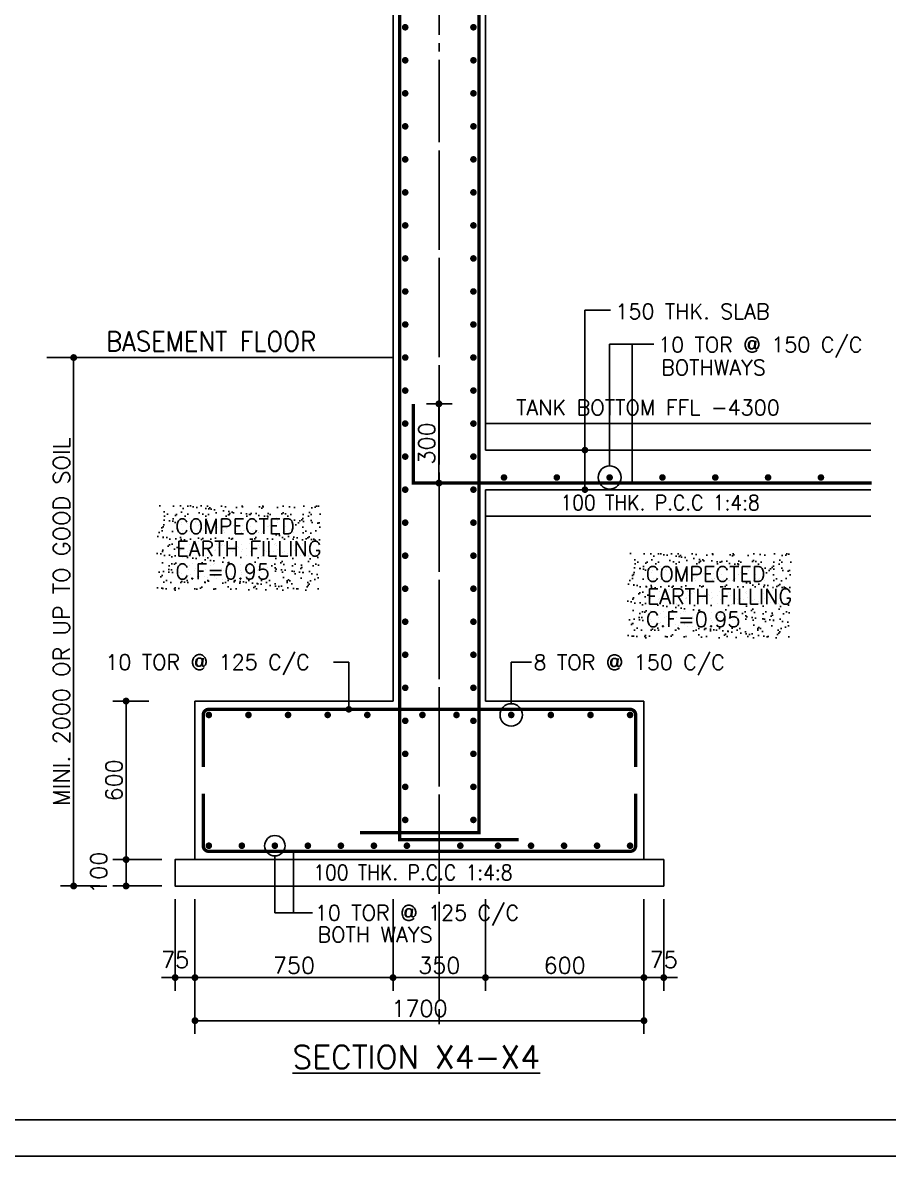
# Model space of a CAD drawing. Extents: x -200722 to 834823, y -494970 to 88783.
# Drawn here: x 502267 to 515377, y -183583 to -166420 of the extents above; entities that cross this region are included whole.
import ezdxf
from ezdxf.enums import TextEntityAlignment as Align

# ---------------------------------------------------------------- set-up
doc = ezdxf.new("R2010")
doc.units = 0
doc.header["$LTSCALE"] = 100
doc.header["$MEASUREMENT"] = 0
doc.header["$PDMODE"] = 34
doc.linetypes.add('ACAD_ISO04W100', pattern=[30, 24, -3, 0, -3])
doc.linetypes.add('CL', pattern=[3.25, 2.5, -0.25, 0.25, -0.25])
doc.layers.get('0').update_dxf_attribs({"linetype": 'CONTINUOUS'})
doc.layers.get('DEFPOINTS').update_dxf_attribs({"linetype": 'CONTINUOUS'})
for name, color, linetype in [('5', 4, 'CONTINUOUS'), ('A-Grid', 5, 'ACAD_ISO04W100'), ('BEAM', 4, 'CONTINUOUS'), ('HATCH WALL', 8, 'CONTINUOUS'), ('STEEL', 6, 'CONTINUOUS'), ('TEXT', 2, 'CONTINUOUS')]:
    doc.layers.add(name, color=color, linetype=linetype)
doc.layers.add('9_PRINT BOUNDARY_NON PRINT', color=32, linetype='CONTINUOUS', plot=False)
doc.layers.add('9_TITLE TEXT', color=7, linetype='CONTINUOUS', lineweight=20)
doc.styles.add('ROMANS', font='romans.shx')
doc.styles.get("Standard").update_dxf_attribs({"font": 'simplex.shx'})
doc.dimstyles.new('STANDARD$0', dxfattribs={"dimtxt": 2.5, "dimasz": 2.5, "dimexe": 2, "dimexo": 0.7, "dimgap": 0.9, "dimtad": 1, "dimdec": 0, "dimdsep": 46, "dimtxsty": 'ROMANS', "dimcen": 0.09, "dimclrd": 4, "dimclre": 4, "dimclrt": 3, "dimadec": 0, "dimazin": 0, "dimtfac": 1, "dimtdec": 0, "dimtmove": 0, "dimatfit": 3, "dimfxl": 1, "dimtolj": 1, "dimtzin": 0, "dimarcsym": 0})

# ---------------------------------------------------------------- blocks, each defined once
blk = doc.blocks.new('DOT')
at = {"color": 0, "linetype": 'ByBlock'}
blk.add_line((-0.5, 0), (-1, 0), dxfattribs=at)
at = {"color": 0, "linetype": 'ByBlock', "const_width": 0.5}
blk.add_lwpolyline([(-0.25, 0, 1), (0.25, 0, 1)], format="xyb", close=True, dxfattribs=at)
blk = doc.blocks.new('*D1308')
at = {"layer": 'BEAM', "color": 0, "lineweight": -2, "transparency": 16777216}
for p, q in [((503433, -171490), (502839, -171490)), ((503039, -179386), (503039, -171594)), ((503433, -179490), (502839, -179490))]:
    blk.add_line(p, q, dxfattribs=at)
at = {"layer": 'DEFPOINTS', "color": 0, "lineweight": -3, "transparency": 16777216}
for p in [(503039, -171490), (503633, -171490, 17104), (503633, -179490, 17104)]:
    blk.add_point(p, dxfattribs=at)
at = {"layer": 'BEAM', "color": 0, "lineweight": -2, "transparency": 16777216, "xscale": 104, "yscale": 104, "zscale": 104}
for p, rotation in [((503039, -171490), 90), ((503039, -179490), 270)]:
    blk.add_blockref('DOT', p, dxfattribs=dict(at, rotation=rotation))
at = {"layer": 'BEAM', "color": 0, "transparency": 16777216, "insert": (502855, -175490), "char_height": 248, "attachment_point": 5, "rotation": 90}
blk.add_mtext('\\A1;{\\C4;MINI. 2000 OR UP TO GOOD SOIL}', dxfattribs=at)
blk = doc.blocks.new('_DOT')
at = {"color": 0, "linetype": 'ByBlock'}
blk.add_line((-0.5, 0), (-1, 0), dxfattribs=at)
at = {"color": 0, "linetype": 'ByBlock', "const_width": 0.5}
blk.add_lwpolyline([(-0.25, 0, 1), (0.25, 0, 1)], format="xyb", close=True, dxfattribs=at)
blk = doc.blocks.new('*D1300')
at = {"layer": 'BEAM', "color": 0, "lineweight": -2, "transparency": 16777216}
for p, q in [((504376, -179090), (503633, -179090)), ((503833, -179386), (503833, -179194)), ((504376, -179490), (503633, -179490))]:
    blk.add_line(p, q, dxfattribs=at)
at = {"layer": 'DEFPOINTS', "color": 0, "lineweight": -3, "transparency": 16777216}
for p in [(503833, -179090), (504576, -179090), (504576, -179490)]:
    blk.add_point(p, dxfattribs=at)
at = {"layer": 'BEAM', "color": 0, "lineweight": -2, "transparency": 16777216, "xscale": 104, "yscale": 104, "zscale": 104}
for p, rotation in [((503833, -179090), 90), ((503833, -179490), 270)]:
    blk.add_blockref('DOT', p, dxfattribs=dict(at, rotation=rotation))
at = {"layer": 'BEAM', "color": 0, "transparency": 16777216, "insert": (503419, -179290), "char_height": 248, "attachment_point": 5, "rotation": 90}
blk.add_mtext('\\A1;100', dxfattribs=at)
blk = doc.blocks.new('*D1301')
at = {"layer": 'BEAM', "color": 0, "lineweight": -2, "transparency": 16777216}
for p, q in [((504576, -179690), (504576, -181077)), ((504876, -179690), (504876, -181077)), ((504472, -180877), (504368, -180877)), ((504576, -180877), (504876, -180877)), ((504980, -180877), (505084, -180877))]:
    blk.add_line(p, q, dxfattribs=at)
at = {"layer": 'DEFPOINTS', "color": 0, "lineweight": -3, "transparency": 16777216}
for p in [(504576, -179490), (504876, -179490), (504876, -180877)]:
    blk.add_point(p, dxfattribs=at)
at = {"layer": 'BEAM', "color": 0, "lineweight": -2, "transparency": 16777216, "xscale": 104, "yscale": 104, "zscale": 104}
blk.add_blockref('DOT', (504576, -180877), dxfattribs=at)
at = {"layer": 'BEAM', "color": 0, "lineweight": -2, "transparency": 16777216, "xscale": 104, "yscale": 104, "zscale": 104, "rotation": 180}
blk.add_blockref('DOT', (504876, -180877), dxfattribs=at)
at = {"layer": 'BEAM', "color": 0, "transparency": 16777216, "insert": (504576, -180606), "char_height": 248, "attachment_point": 5}
blk.add_mtext('\\A1;75', dxfattribs=at)
blk = doc.blocks.new('*D1302')
at = {"layer": 'BEAM', "color": 0, "lineweight": -2, "transparency": 16777216}
for p, q in [((504876, -179690), (504876, -181077)), ((507876, -179690), (507876, -181077)), ((507772, -180877), (504980, -180877))]:
    blk.add_line(p, q, dxfattribs=at)
at = {"layer": 'DEFPOINTS', "color": 0, "lineweight": -3, "transparency": 16777216}
for p in [(504876, -179490, -32271), (507876, -179490, -2484), (504876, -180877)]:
    blk.add_point(p, dxfattribs=at)
at = {"layer": 'BEAM', "color": 0, "lineweight": -2, "transparency": 16777216, "xscale": 104, "yscale": 104, "zscale": 104, "rotation": 180}
blk.add_blockref('DOT', (504876, -180877), dxfattribs=at)
at = {"layer": 'BEAM', "color": 0, "lineweight": -2, "transparency": 16777216, "xscale": 104, "yscale": 104, "zscale": 104}
blk.add_blockref('DOT', (507876, -180877), dxfattribs=at)
at = {"layer": 'BEAM', "color": 0, "transparency": 16777216, "insert": (506376, -180693), "char_height": 248, "attachment_point": 5}
blk.add_mtext('\\A1;750', dxfattribs=at)
blk = doc.blocks.new('*D1303')
at = {"layer": 'BEAM', "color": 0, "lineweight": -2, "transparency": 16777216}
for p, q in [((504876, -179690), (504876, -181729)), ((511676, -179690), (511676, -181729)), ((511572, -181529), (504980, -181529))]:
    blk.add_line(p, q, dxfattribs=at)
at = {"layer": 'DEFPOINTS', "color": 0, "lineweight": -3, "transparency": 16777216}
for p in [(504876, -179490, -62057), (511676, -179490, -62057), (504876, -181529)]:
    blk.add_point(p, dxfattribs=at)
at = {"layer": 'BEAM', "color": 0, "lineweight": -2, "transparency": 16777216, "xscale": 104, "yscale": 104, "zscale": 104, "rotation": 180}
blk.add_blockref('DOT', (504876, -181529), dxfattribs=at)
at = {"layer": 'BEAM', "color": 0, "lineweight": -2, "transparency": 16777216, "xscale": 104, "yscale": 104, "zscale": 104}
blk.add_blockref('DOT', (511676, -181529), dxfattribs=at)
at = {"layer": 'BEAM', "color": 0, "transparency": 16777216, "insert": (508276, -181345), "char_height": 248, "attachment_point": 5}
blk.add_mtext('\\A1;1700', dxfattribs=at)
blk = doc.blocks.new('*D1304')
at = {"layer": 'BEAM', "color": 0, "lineweight": -2, "transparency": 16777216}
for p, q in [((509276, -179690), (509276, -181077)), ((511676, -179690), (511676, -181077)), ((509380, -180877), (511572, -180877))]:
    blk.add_line(p, q, dxfattribs=at)
at = {"layer": 'DEFPOINTS', "color": 0, "lineweight": -3, "transparency": 16777216}
for p in [(509276, -179490, -2484), (511676, -179490, -32271), (511676, -180877)]:
    blk.add_point(p, dxfattribs=at)
at = {"layer": 'BEAM', "color": 0, "lineweight": -2, "transparency": 16777216, "xscale": 104, "yscale": 104, "zscale": 104, "rotation": 180}
blk.add_blockref('DOT', (509276, -180877), dxfattribs=at)
at = {"layer": 'BEAM', "color": 0, "lineweight": -2, "transparency": 16777216, "xscale": 104, "yscale": 104, "zscale": 104}
blk.add_blockref('DOT', (511676, -180877), dxfattribs=at)
at = {"layer": 'BEAM', "color": 0, "transparency": 16777216, "insert": (510476, -180693), "char_height": 248, "attachment_point": 5}
blk.add_mtext('\\A1;600', dxfattribs=at)
blk = doc.blocks.new('*D1305')
at = {"layer": 'BEAM', "color": 0, "lineweight": -2, "transparency": 16777216}
for p, q in [((511676, -179690), (511676, -181077)), ((511976, -179690), (511976, -181077)), ((511572, -180877), (511468, -180877)), ((511976, -180877), (511676, -180877)), ((512080, -180877), (512184, -180877))]:
    blk.add_line(p, q, dxfattribs=at)
at = {"layer": 'DEFPOINTS', "color": 0, "lineweight": -3, "transparency": 16777216}
for p in [(511676, -179490), (511976, -179490), (511676, -180877)]:
    blk.add_point(p, dxfattribs=at)
at = {"layer": 'BEAM', "color": 0, "lineweight": -2, "transparency": 16777216, "xscale": 104, "yscale": 104, "zscale": 104}
blk.add_blockref('DOT', (511676, -180877), dxfattribs=at)
at = {"layer": 'BEAM', "color": 0, "lineweight": -2, "transparency": 16777216, "xscale": 104, "yscale": 104, "zscale": 104, "rotation": 180}
blk.add_blockref('DOT', (511976, -180877), dxfattribs=at)
at = {"layer": 'BEAM', "color": 0, "transparency": 16777216, "insert": (511976, -180606), "char_height": 248, "attachment_point": 5}
blk.add_mtext('\\A1;75', dxfattribs=at)
blk = doc.blocks.new('*D1306')
at = {"layer": 'BEAM', "color": 0, "lineweight": -2, "transparency": 16777216}
for p, q in [((507876, -179690), (507876, -181077)), ((509276, -179690), (509276, -181077)), ((509172, -180877), (507980, -180877))]:
    blk.add_line(p, q, dxfattribs=at)
at = {"layer": 'DEFPOINTS', "color": 0, "lineweight": -3, "transparency": 16777216}
for p in [(507876, -179490, -2484), (509276, -179490, -2484), (507876, -180877)]:
    blk.add_point(p, dxfattribs=at)
at = {"layer": 'BEAM', "color": 0, "lineweight": -2, "transparency": 16777216, "xscale": 104, "yscale": 104, "zscale": 104, "rotation": 180}
blk.add_blockref('DOT', (507876, -180877), dxfattribs=at)
at = {"layer": 'BEAM', "color": 0, "lineweight": -2, "transparency": 16777216, "xscale": 104, "yscale": 104, "zscale": 104}
blk.add_blockref('DOT', (509276, -180877), dxfattribs=at)
at = {"layer": 'BEAM', "color": 0, "transparency": 16777216, "insert": (508576, -180693), "char_height": 248, "attachment_point": 5}
blk.add_mtext('\\A1;350', dxfattribs=at)
blk = doc.blocks.new('*D1307')
at = {"layer": 'BEAM', "color": 0, "lineweight": -2, "transparency": 16777216}
for p, q in [((504176, -176690), (503633, -176690)), ((503833, -178986), (503833, -176794)), ((504176, -179090), (503633, -179090))]:
    blk.add_line(p, q, dxfattribs=at)
at = {"layer": 'DEFPOINTS', "color": 0, "lineweight": -3, "transparency": 16777216}
for p in [(503833, -176690), (504376, -176690, 2294), (504376, -179090)]:
    blk.add_point(p, dxfattribs=at)
at = {"layer": 'BEAM', "color": 0, "lineweight": -2, "transparency": 16777216, "xscale": 104, "yscale": 104, "zscale": 104}
for p, rotation in [((503833, -176690), 90), ((503833, -179090), 270)]:
    blk.add_blockref('DOT', p, dxfattribs=dict(at, rotation=rotation))
at = {"layer": 'BEAM', "color": 0, "transparency": 16777216, "insert": (503649, -177890), "char_height": 248, "attachment_point": 5, "rotation": 90}
blk.add_mtext('\\A1;600', dxfattribs=at)
blk = doc.blocks.new('*D1847')
at = {"layer": 'BEAM', "color": 0, "lineweight": -2, "transparency": 16777216}
for p, q in [((508383, -172190), (508771, -172190)), ((508571, -173286), (508571, -172294)), ((508383, -173390), (508771, -173390))]:
    blk.add_line(p, q, dxfattribs=at)
at = {"layer": 'DEFPOINTS', "color": 0, "lineweight": -3, "transparency": 16777216}
for p in [(508183, -172190, 27357), (508571, -172190), (508183, -173390, 27357)]:
    blk.add_point(p, dxfattribs=at)
at = {"layer": 'BEAM', "color": 0, "lineweight": -2, "transparency": 16777216, "xscale": 104, "yscale": 104, "zscale": 104}
for p, rotation in [((508571, -172190), 90), ((508571, -173390), 270)]:
    blk.add_blockref('DOT', p, dxfattribs=dict(at, rotation=rotation))
at = {"layer": 'BEAM', "color": 0, "transparency": 16777216, "insert": (508387, -172790), "char_height": 248, "attachment_point": 5, "rotation": 90}
blk.add_mtext('\\A1;300', dxfattribs=at)

msp = doc.modelspace()

# ---------------------------------------------------------------- hatches: boundary and pattern name
at = {"layer": 'HATCH WALL', "lineweight": -3, "true_color": 0x000000}
h = msp.add_hatch(dxfattribs=at)
h.set_pattern_fill('AR-SAND', color=18, scale=100, style=0)
h.set_pattern_definition([(142.5, (855029.66, 238167.63), (6.299336, 192.682377), [0, -152, 0, -170, 0, -162.5]), (172.5, (855029.66, 238167.63), (-176.97767, 282.21461), [0, -82, 0, -137, 0, -52.5]), (212.5, (855152.66, 238167.63), (-311.414186, 0.565905), [0, -50, 0, -180, 0, -235]), (222.5, (855152.66, 238167.63), (-300.61266, 87.76756), [0, -25, 0, -118, 0, -135])])
h.paths.add_polyline_path([(504303.3, -173729), (506775.9, -173729), (506775.9, -175016.3), (504303.3, -175016.3)])
h = msp.add_hatch(dxfattribs=at)
h.set_pattern_fill('AR-SAND', color=18, scale=100, style=0)
h.set_pattern_definition([(142.5, (862156.12, 237444.52), (6.299336, 192.682377), [0, -152, 0, -170, 0, -162.5]), (172.5, (862156.12, 237444.52), (-176.97767, 282.21461), [0, -82, 0, -137, 0, -52.5]), (212.5, (862279.12, 237444.52), (-311.414186, 0.565905), [0, -50, 0, -180, 0, -235]), (222.5, (862279.12, 237444.52), (-300.61266, 87.76756), [0, -25, 0, -118, 0, -135])])
h.paths.add_polyline_path([(511429.7, -174452.1), (513902.4, -174452.1), (513902.4, -175739.5), (511429.7, -175739.5)])

# ---------------------------------------------------------------- linework, layer by layer
at = {"color": 18, "true_color": 0x000000}
msp.add_lwpolyline([(433669.4, -183032.7), (525079.4, -183032.7), (525079.4, -118792.7), (433669.4, -118792.7)], close=True, dxfattribs=at)
at = {"layer": '5', "color": 18, "lineweight": -3, "ltscale": 0.4, "true_color": 0x000000}
for p, q in [((507876.2, -176690.4, -25012.4), (507876.2, -155882.4, 16256.7)), ((509276.2, -172890.4, -4300.8), (509276.2, -156482.4, 8169)), ((507876.2, -171490.4, -2799.1), (502634.6, -171490.4, 21724)), ((515113, -172890.4, -2799.1), (509276.2, -172890.4, -2799.1)), ((509276.2, -176690.4, -28839.1), (509276.2, -173490.4, -13419.5)), ((515113, -173490.4, -2799.1), (509276.2, -173490.4, -2799.1)), ((515113, -173890.4, -2799.1), (509276.2, -173890.4, -2799.1)), ((504876.2, -176690.4, -26995.7), (507876.2, -176690.4, -26995.7)), ((509276.2, -176690.4, -26995.7), (511676.2, -176690.4, -26995.7))]:
    msp.add_line(p, q, dxfattribs=at)
at = {"layer": '5', "color": 8, "lineweight": -3, "ltscale": 0.4}
msp.add_line((515113, -172490.4, -2799.1), (509276.2, -172490.4, -2799.1), dxfattribs=at)
at = {"layer": '5', "color": 18, "lineweight": -3, "ltscale": 0.4, "true_color": 0x000000, "elevation": -26995.7}
for points in [[(504876.2, -179090.4), (504876.2, -176690.4)], [(511676.2, -179090.4), (511676.2, -176690.4)]]:
    msp.add_lwpolyline(points, dxfattribs=at)
msp.add_lwpolyline([(511976.2, -179090.4), (504576.2, -179090.4), (504576.2, -179490.4), (511976.2, -179490.4)], close=True, dxfattribs=at)
at = {"layer": '9_PRINT BOUNDARY_NON PRINT', "color": 18, "true_color": 0x000000}
msp.add_lwpolyline([(433119.4, -183582.7), (525629.4, -183582.7), (525629.4, -118242.7), (433119.4, -118242.7)], close=True, dxfattribs=at)
at = {"layer": '9_TITLE TEXT', "color": 18, "true_color": 0x000000}
msp.add_lwpolyline([(525079.4, -118792.7), (433669.4, -118792.7), (433669.4, -183032.7), (525079.4, -183032.7)], dxfattribs=at)
at = {"layer": 'A-Grid', "color": 8, "linetype": 'CL', "ltscale": 5}
for points, elevation in [([(508576.2, -155605.2), (508576.2, -181580.6)], -2799.1), ([(508576.2, -168359.1), (508576.2, -181580.6)], -32585.6)]:
    msp.add_lwpolyline(points, dxfattribs=dict(at, elevation=elevation))
at = {"layer": 'STEEL', "color": 18, "lineweight": -3, "ltscale": 0.4, "true_color": 0x000000, "const_width": 50.8}
for points, elevation in [([(511076.2, -155982.4), (508061.2, -155982.4, 0.4142136), (507976.2, -156067.4), (507976.2, -178790.5), (509776.2, -178790.5)], -2833), ([(511080, -156132.4), (509261.2, -156132.4, 0.4142136), (509176.2, -156217.4), (509176.2, -178681), (507376.2, -178681)], -2799.1), ([(505001.2, -177690.4), (505001.2, -176900.4, -0.4142136), (505086.2, -176815.4), (511466.2, -176815.4, -0.4142136), (511551.2, -176900.4), (511551.2, -177690.4)], -26995.7), ([(505001.2, -178090.4), (505001.2, -178880.4, 0.4142136), (505086.2, -178965.4), (511466.2, -178965.4, 0.4142136), (511551.2, -178880.4), (511551.2, -178090.4)], -26995.7)]:
    msp.add_lwpolyline(points, format="xyb", dxfattribs=dict(at, elevation=elevation))
at = {"layer": 'STEEL', "color": 18, "lineweight": -3, "ltscale": 0.4, "true_color": 0x000000, "const_width": 50}
for points, elevation in [([(508035.5, -166489.3, -1), (508085.5, -166489.3, -1)], -2799.1), ([(509068.6, -166489.3, -1), (509118.6, -166489.3, -1)], -2799.1), ([(508035.5, -166989.3, -1), (508085.5, -166989.3, -1)], -2799.1), ([(509068.6, -166989.3, -1), (509118.6, -166989.3, -1)], -2799.1), ([(508035.5, -167489.3, -1), (508085.5, -167489.3, -1)], -2799.1), ([(509068.6, -167489.3, -1), (509118.6, -167489.3, -1)], -2799.1), ([(508035.5, -167989.3, -1), (508085.5, -167989.3, -1)], -2799.1), ([(509068.6, -167989.3, -1), (509118.6, -167989.3, -1)], -2799.1), ([(508035.5, -168489.3, -1), (508085.5, -168489.3, -1)], -2799.1), ([(509068.6, -168489.3, -1), (509118.6, -168489.3, -1)], -2799.1), ([(508035.5, -168989.3, -1), (508085.5, -168989.3, -1)], -2799.1), ([(509068.6, -168989.3, -1), (509118.6, -168989.3, -1)], -2799.1), ([(508035.5, -169489.3, -1), (508085.5, -169489.3, -1)], -2799.1), ([(509068.6, -169489.3, -1), (509118.6, -169489.3, -1)], -2799.1), ([(508035.5, -169989.3, -1), (508085.5, -169989.3, -1)], -2799.1), ([(509068.6, -169989.3, -1), (509118.6, -169989.3, -1)], -2799.1), ([(508035.5, -170489.3, -1), (508085.5, -170489.3, -1)], -2799.1), ([(509068.6, -170489.3, -1), (509118.6, -170489.3, -1)], -2799.1), ([(508035.5, -170989.3, -1), (508085.5, -170989.3, -1)], -2799.1), ([(509068.6, -170989.3, -1), (509118.6, -170989.3, -1)], -2799.1), ([(508035.5, -171489.3, -1), (508085.5, -171489.3, -1)], -2799.1), ([(509068.6, -171489.3, -1), (509118.6, -171489.3, -1)], -2799.1), ([(508035.5, -171989.3, -1), (508085.5, -171989.3, -1)], -2799.1), ([(509068.6, -171989.3, -1), (509118.6, -171989.3, -1)], -2799.1), ([(508035.5, -172489.3, -1), (508085.5, -172489.3, -1)], -2799.1), ([(509068.6, -172489.3, -1), (509118.6, -172489.3, -1)], -2799.1), ([(508035.5, -172989.3, -1), (508085.5, -172989.3, -1)], -2799.1), ([(509068.6, -172989.3, -1), (509118.6, -172989.3, -1)], -2799.1), ([(509531.5, -173305.2, -1), (509581.5, -173305.2, -1)], -26562.4), ([(510331.5, -173305.2, -1), (510381.5, -173305.2, -1)], -26562.4), ([(511131.5, -173305.2, -1), (511181.5, -173305.2, -1)], -26562.4), ([(511931.5, -173305.2, -1), (511981.5, -173305.2, -1)], -26562.4), ([(512731.5, -173305.2, -1), (512781.5, -173305.2, -1)], -26562.4), ([(513531.5, -173305.2, -1), (513581.5, -173305.2, -1)], -26562.4), ([(514331.5, -173305.2, -1), (514381.5, -173305.2, -1)], -26562.4), ([(508035.5, -173489.3, -1), (508085.5, -173489.3, -1)], -2799.1), ([(509068.6, -173489.3, -1), (509118.6, -173489.3, -1)], -2799.1), ([(508035.5, -173989.3, -1), (508085.5, -173989.3, -1)], -2799.1), ([(509068.6, -173989.3, -1), (509118.6, -173989.3, -1)], -2799.1), ([(508035.5, -174489.3, -1), (508085.5, -174489.3, -1)], -2799.1), ([(509068.6, -174489.3, -1), (509118.6, -174489.3, -1)], -2799.1), ([(508035.5, -174989.3, -1), (508085.5, -174989.3, -1)], -2799.1), ([(509068.6, -174989.3, -1), (509118.6, -174989.3, -1)], -2799.1), ([(508035.5, -175489.3, -1), (508085.5, -175489.3, -1)], -2799.1), ([(509068.6, -175489.3, -1), (509118.6, -175489.3, -1)], -2799.1), ([(508035.5, -175989.3, -1), (508085.5, -175989.3, -1)], -2799.1), ([(509068.6, -175989.3, -1), (509118.6, -175989.3, -1)], -2799.1), ([(508035.5, -176489.3, -1), (508085.5, -176489.3, -1)], -2799.1), ([(509068.6, -176489.3, -1), (509118.6, -176489.3, -1)], -2799.1), ([(505061.2, -176900.4, 1), (505111.2, -176900.4, 1)], -26995.7), ([(505661.2, -176900.4, 1), (505711.2, -176900.4, 1)], -26995.7), ([(506261.2, -176900.4, 1), (506311.2, -176900.4, 1)], -26995.7), ([(506861.2, -176900.4, 1), (506911.2, -176900.4, 1)], -26995.7), ([(507461.2, -176900.4, 1), (507511.2, -176900.4, 1)], -26995.7), ([(508035.5, -176989.3, -1), (508085.5, -176989.3, -1)], -26995.7), ([(508035.5, -176989.3, -1), (508085.5, -176989.3, -1)], -26995.7), ([(508035.5, -176989.3, -1), (508085.5, -176989.3, -1)], -26995.7), ([(508035.5, -176989.3, -1), (508085.5, -176989.3, -1)], -26995.7), ([(508296.1, -176900.4, -1), (508346.1, -176900.4, -1)], -32585.6), ([(508811.7, -176900.4, -1), (508861.7, -176900.4, -1)], -26995.7), ([(509068.6, -176989.3, -1), (509118.6, -176989.3, -1)], -26995.7), ([(509068.6, -176989.3, -1), (509118.6, -176989.3, -1)], -26995.7), ([(509068.6, -176989.3, -1), (509118.6, -176989.3, -1)], -26995.7), ([(509068.6, -176989.3, -1), (509118.6, -176989.3, -1)], -26995.7), ([(509691.2, -176900.4, -1), (509641.2, -176900.4, -1)], -26995.7), ([(510291.2, -176900.4, -1), (510241.2, -176900.4, -1)], -26995.7), ([(510891.2, -176900.4, -1), (510841.2, -176900.4, -1)], -26995.7), ([(511441.2, -176900.4, 1), (511491.2, -176900.4, 1)], -26995.7), ([(511491.2, -176900.4, -1), (511441.2, -176900.4, -1)], -26995.7), ([(508035.5, -177489.3, -1), (508085.5, -177489.3, -1)], -26995.7), ([(509068.6, -177489.3, -1), (509118.6, -177489.3, -1)], -26995.7), ([(508035.5, -177989.3, -1), (508085.5, -177989.3, -1)], -26995.7), ([(509068.6, -177989.3, -1), (509118.6, -177989.3, -1)], -26995.7), ([(508035.5, -178489.3, -1), (508085.5, -178489.3, -1)], -26995.7), ([(509068.6, -178489.3, -1), (509118.6, -178489.3, -1)], -26995.7), ([(505061.2, -178880.4, -1), (505111.2, -178880.4, -1)], -26995.7), ([(505561.2, -178880.4, -1), (505611.2, -178880.4, -1)], -26995.7), ([(506061.2, -178880.4, -1), (506111.2, -178880.4, -1)], -26995.7), ([(506561.2, -178880.4, -1), (506611.2, -178880.4, -1)], -26995.7), ([(507061.2, -178880.4, -1), (507111.2, -178880.4, -1)], -26995.7), ([(507561.2, -178880.4, -1), (507611.2, -178880.4, -1)], -26995.7), ([(508061.2, -178880.4, -1), (508111.2, -178880.4, -1)], -26995.7), ([(508870, -178880.4, -1), (508920, -178880.4, -1)], -26995.7), ([(509441.2, -178880.4, -1), (509491.2, -178880.4, -1)], -26995.7), ([(509941.2, -178880.4, -1), (509991.2, -178880.4, -1)], -26995.7), ([(510441.2, -178880.4, -1), (510491.2, -178880.4, -1)], -26995.7), ([(510941.2, -178880.4, -1), (510991.2, -178880.4, -1)], -26995.7), ([(511441.2, -178880.4, -1), (511491.2, -178880.4, -1)], -26995.7)]:
    msp.add_lwpolyline(points, format="xyb", close=True, dxfattribs=dict(at, elevation=elevation))
at = {"layer": 'STEEL', "color": 18, "lineweight": -3, "ltscale": 0.4, "true_color": 0x000000, "const_width": 50.8, "elevation": 795}
msp.add_lwpolyline([(515123.6, -173390.4), (508182.7, -173390.4), (508182.7, -172190.4)], dxfattribs=at)
at = {"layer": 'TEXT', "color": 18, "true_color": 0x000000}
for p, q in [((510782.4, -173490.4, -19515.7), (510782.4, -170770.7, -19515.7)), ((510782.4, -170770.7, -19515.7), (511170.6, -170770.7, -19515.7)), ((511156.5, -173130.7, -26562.4), (511156.5, -171286.5, -26562.4)), ((511156.5, -171286.5, -26562.4), (511825.1, -171286.5, -26562.4)), ((511499.2, -173390.4, 795), (511499.2, -171286.5, -26562.4)), ((507206.2, -176099.8, -26995.7), (506975.8, -176099.8, -26995.7)), ((507206.2, -176815.4, -26995.7), (507206.2, -176099.8, -26995.7)), ((509666.2, -176730.4, -26995.7), (509666.2, -176099.8, -26995.7)), ((509666.2, -176099.8, -26995.7), (509972.6, -176099.8, -26995.7)), ((506368.2, -178965.4, -26995.7), (506368.2, -179894.1, -26995.7)), ((506086.2, -179035.2, -26995.7), (506086.2, -179894.1, -26995.7)), ((506086.2, -179894.1, -26995.7), (506657.7, -179894.1, -26995.7))]:
    msp.add_line(p, q, dxfattribs=at)
at = {"layer": 'TEXT', "color": 18, "true_color": 0x000000, "const_width": 50}
for points, elevation in [([(510757.4, -172890.4, -1), (510807.4, -172890.4, -1)], -2799.1), ([(510757.4, -173490.4, -1), (510807.4, -173490.4, -1)], -19515.7), ([(507181.2, -176815.4, 1), (507231.2, -176815.4, 1)], -26995.7)]:
    msp.add_lwpolyline(points, format="xyb", close=True, dxfattribs=dict(at, elevation=elevation))
at = {"layer": 'TEXT', "color": 18, "true_color": 0x000000}
for centre, radius in [((511156.5, -173305.2, -26562.4), 174.5), ((509666.2, -176900.4, -26995.7), 170), ((506086.2, -178880.4, -26995.7), 154.8)]:
    msp.add_circle(centre, radius, dxfattribs=at)

# ---------------------------------------------------------------- texts
for s, height, p in [('150 THK. SLAB', 230, (511243.8, -170906.4, -19515.7)), ('10 TOR @ 150 C/C', 230, (511890.4, -171410.4, -26562.4)), ('BOTHWAYS', 230, (511935.5, -171755.7, -26562.4)), ('TANK BOTTOM FFL -4300 ', 230, (509740.9, -172361.9, -2799.1)), ('COMPECTED ', 230, (504576.5, -174159.1, -10245.7)), ('EARTH FILLING', 230, (504594.8, -174498.5, -10245.7)), ('C.F=0.95', 230, (504579.7, -174844.8, -10245.7)), ('COMPECTED ', 230, (511703, -174882.3, -2799.1)), ('EARTH FILLING', 230, (511721.3, -175221.6, -2799.1)), ('C.F=0.95', 230, (511706.2, -175567.9, -2799.1)), ('10 TOR @ 125 C/C', 230, (503519.3, -176216.3, -34442.3)), ('8 TOR @ 150 C/C', 230, (510003.6, -176219.2, -34442.3)), ('10 TOR @ 125 C/C', 230, (506691.2, -180011.7, -26995.7)), ('BOTH WAYS', 230, (506730.9, -180340.6, -26995.7)), ('%%USECTION X4-X4', 350, (506351.9, -182254.9, -26995.7))]:
    msp.add_text(s, height=height, dxfattribs=at).set_placement(p)
at = {"layer": 'TEXT', "color": 18, "true_color": 0x000000, "width": 0.9}
msp.add_text('BASEMENT FLOOR', height=300, dxfattribs=at).set_placement((503527.9, -171394.6, -6083.8))
at = {"layer": 'TEXT', "color": 18, "ltscale": 5, "true_color": 0x000000, "style": 'ROMANS', "width": 0.9}
for p in [(510412.8, -173685.6, 13338.2), (506668.3, -179285.6, -51642.6)]:
    msp.add_text('100 THK. P.C.C 1:4:8', height=230, dxfattribs=at).set_placement(p, align=Align.MIDDLE_LEFT)

# ---------------------------------------------------------------- dimensions: what is measured, and where the dimension line sits
at = {"layer": 'BEAM', "color": 18, "true_color": 0x000000}
dim = msp.add_linear_dim(base=(503039.4, -171490.4, -44099.8), p1=(503633.1, -179490.4, -26995.7), p2=(503633.1, -171490.4, -26995.7), angle=90, text='{\\C4;MINI. <> OR UP TO GOOD SOIL}', dimstyle='STANDARD$0', override={"dimscale": 8, "dimtxt": 31, "dimasz": 13, "dimexe": 25, "dimexo": 25, "dimgap": 7.5, "dimlfac": 0.25, "dimzin": 3, "dimtxsty": 'Standard', "dimblk": 'DOT', "dimcen": 3, "dimdle": 4, "dimclrd": 0, "dimclre": 0, "dimclrt": 0, "dimtmove": 2, "dimldrblk": 'DOT', "dimtzin": 3}, dxfattribs=at)
dim.commit()
dim.dimension.update_dxf_attribs({"geometry": '*D1308', "text_midpoint": (502855.4, -175490.4, -44099.8)})
for base, p1, p2, angle, override, picture, middle in [((508571.1, -172190.4, -26562.4), (508182.7, -173390.4, 795), (508182.7, -172190.4, 795), 90, {"dimscale": 8, "dimtxt": 31, "dimasz": 13, "dimexe": 25, "dimexo": 25, "dimgap": 7.5, "dimtad": 3, "dimlfac": 0.25, "dimzin": 3, "dimtxsty": 'Standard', "dimblk": 'DOT', "dimcen": 3, "dimdle": 4, "dimclrd": 0, "dimclre": 0, "dimclrt": 0, "dimldrblk": 'DOT', "dimtzin": 3}, '*D1847', (508387.1, -172790.4, -26562.4)), ((503833.1, -176690.4, -26995.7), (504376.2, -179090.4, -26995.7), (504376.2, -176690.4, -24701.7), 90, {"dimscale": 8, "dimtxt": 31, "dimasz": 13, "dimexe": 25, "dimexo": 25, "dimgap": 7.5, "dimlfac": 0.25, "dimzin": 3, "dimtxsty": 'Standard', "dimblk": 'DOT', "dimcen": 3, "dimdle": 4, "dimclrd": 0, "dimclre": 0, "dimclrt": 0, "dimtmove": 2, "dimldrblk": 'DOT', "dimtzin": 3}, '*D1307', (503649.1, -177890.4, -26995.7)), ((503833.1, -179090.4, -26995.7), (504576.2, -179490.4, -26995.7), (504576.2, -179090.4, -26995.7), 90, {"dimscale": 8, "dimtxt": 31, "dimasz": 13, "dimexe": 25, "dimexo": 25, "dimgap": 7.5, "dimlfac": 0.25, "dimzin": 3, "dimtxsty": 'Standard', "dimblk": 'DOT', "dimcen": 3, "dimdle": 4, "dimclrd": 0, "dimclre": 0, "dimclrt": 0, "dimtmove": 2, "dimldrblk": 'DOT', "dimtzin": 3}, '*D1300', (503419.1, -179290.4, -26995.7)), ((504876.2, -180876.8, -24511.7), (507876.2, -179490.4, -26995.7), (504876.2, -179490.4, -56782.2), 180, {"dimscale": 8, "dimtxt": 31, "dimasz": 13, "dimexe": 25, "dimexo": 25, "dimgap": 7.5, "dimlfac": 0.25, "dimzin": 3, "dimtxsty": 'Standard', "dimblk": 'DOT', "dimcen": 3, "dimdle": 4, "dimclrd": 0, "dimclre": 0, "dimclrt": 0, "dimtmove": 2, "dimldrblk": 'DOT', "dimtzin": 3}, '*D1302', (506376.2, -180692.8, -24511.7)), ((507876.2, -180876.8, -24511.7), (509276.2, -179490.4, -26995.7), (507876.2, -179490.4, -26995.7), 180, {"dimscale": 8, "dimtxt": 31, "dimasz": 13, "dimexe": 25, "dimexo": 25, "dimgap": 7.5, "dimlfac": 0.25, "dimzin": 3, "dimtxsty": 'Standard', "dimblk": 'DOT', "dimcen": 3, "dimdle": 4, "dimclrd": 0, "dimclre": 0, "dimclrt": 0, "dimtmove": 2, "dimldrblk": 'DOT', "dimtzin": 3}, '*D1306', (508576.2, -180692.8, -24511.7))]:
    dim = msp.add_linear_dim(base=base, p1=p1, p2=p2, angle=angle, dimstyle='STANDARD$0', override=override, dxfattribs=at)
    dim.commit()
    dim.dimension.update_dxf_attribs({"geometry": picture, "text_midpoint": middle})
dim = msp.add_linear_dim(base=(504876.2, -180876.8, -56782.2), p1=(504576.2, -179490.4, -56782.2), p2=(504876.2, -179490.4, -56782.2), dimstyle='STANDARD$0', override={"dimscale": 8, "dimtxt": 31, "dimasz": 13, "dimexe": 25, "dimexo": 25, "dimgap": 7.5, "dimlfac": 0.25, "dimzin": 3, "dimtxsty": 'Standard', "dimblk": 'DOT', "dimcen": 3, "dimdle": 4, "dimclrd": 0, "dimclre": 0, "dimclrt": 0, "dimtmove": 2, "dimldrblk": 'DOT', "dimtzin": 3}, dxfattribs=at)
dim.commit()
dim.dimension.update_dxf_attribs({"geometry": '*D1301', "text_midpoint": (504576.2, -180605.5, -56782.2), "dimtype": 160})
for base, p1, p2, picture, middle in [((504876.2, -181529.2, 5274.8), (511676.2, -179490.4, -56782.2), (504876.2, -179490.4, -56782.2), '*D1303', (508276.2, -181345.2, 5274.8)), ((511676.2, -180876.8, -24511.7), (509276.2, -179490.4, -26995.7), (511676.2, -179490.4, -56782.2), '*D1304', (510476.2, -180692.8, -24511.7))]:
    dim = msp.add_linear_dim(base=base, p1=p1, p2=p2, dimstyle='STANDARD$0', override={"dimscale": 8, "dimtxt": 31, "dimasz": 13, "dimexe": 25, "dimexo": 25, "dimgap": 7.5, "dimlfac": 0.25, "dimzin": 3, "dimtxsty": 'Standard', "dimblk": 'DOT', "dimcen": 3, "dimdle": 4, "dimclrd": 0, "dimclre": 0, "dimclrt": 0, "dimtmove": 2, "dimldrblk": 'DOT', "dimtzin": 3}, dxfattribs=at)
    dim.commit()
    dim.dimension.update_dxf_attribs({"geometry": picture, "text_midpoint": middle})
dim = msp.add_linear_dim(base=(511676.2, -180876.8, -56782.2), p1=(511976.2, -179490.4, -56782.2), p2=(511676.2, -179490.4, -56782.2), angle=180, dimstyle='STANDARD$0', override={"dimscale": 8, "dimtxt": 31, "dimasz": 13, "dimexe": 25, "dimexo": 25, "dimgap": 7.5, "dimlfac": 0.25, "dimzin": 3, "dimtxsty": 'Standard', "dimblk": 'DOT', "dimcen": 3, "dimdle": 4, "dimclrd": 0, "dimclre": 0, "dimclrt": 0, "dimtmove": 2, "dimldrblk": 'DOT', "dimtzin": 3}, dxfattribs=at)
dim.commit()
dim.dimension.update_dxf_attribs({"geometry": '*D1305', "text_midpoint": (511976.2, -180605.5, -56782.2), "dimtype": 160})

doc.saveas('drawing.dxf')
